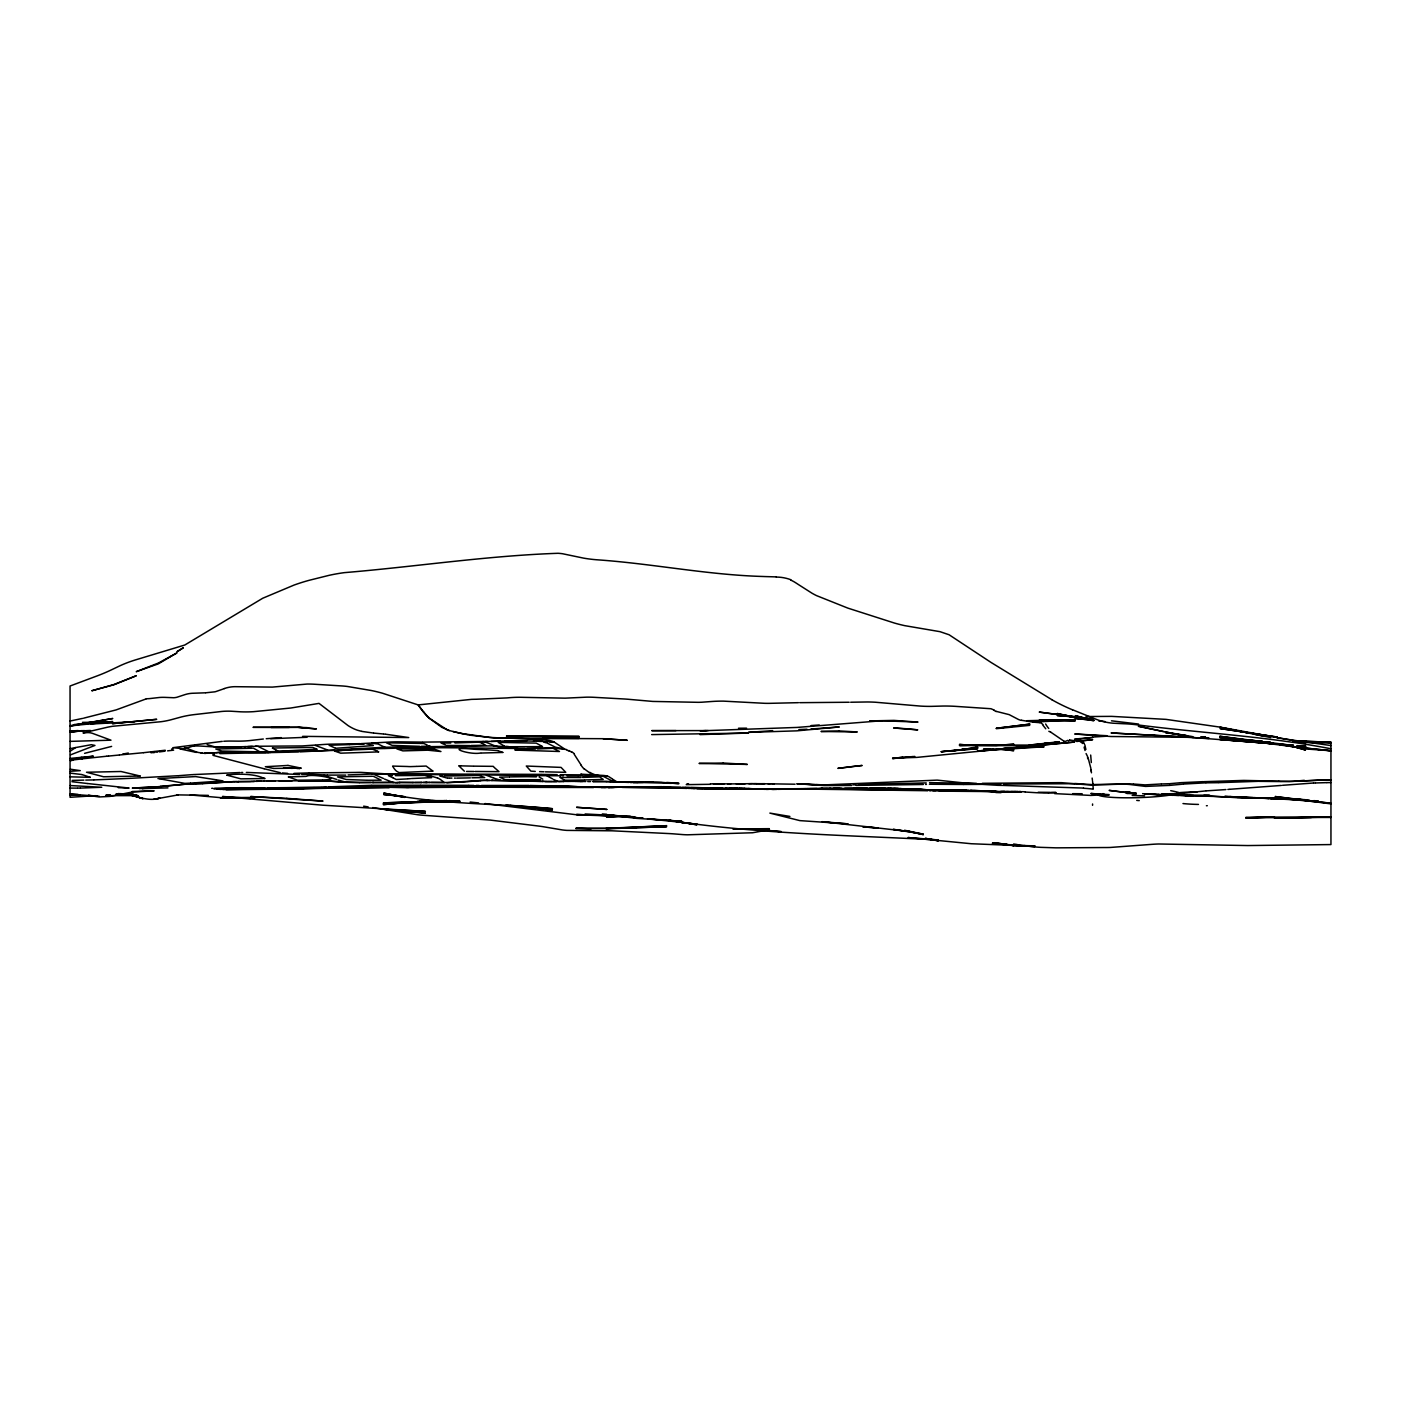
<?xml version="1.0" encoding="UTF-8"?>
<svg xmlns="http://www.w3.org/2000/svg" width="1401" height="1401" viewBox="0 0 1401 1401"><rect width="100%" height="100%" fill="white"/><g stroke="black" fill="none" stroke-linecap="round" stroke-linejoin="round"><path stroke-width="1.5" d="M70.47 754.876L94.953 745.437L91.328 744.702L75.584 747.574L70.155 751.234M183.146 647.752L176.964 651.745L183.146 647.98M1067.842 740.358L1065.303 741.427A152.411 18.528 87.8 0 1 1064.13 741.374M146.299 698.819L146.457 698.731A140.8 75.549 -90 0 0 149.329 698.626L159.364 697.488A163.602 87.773 -90 0 1 163.357 697.348A196.525 105.443 -90 0 1 165.931 697.418L173.742 697.733A66.618 35.743 90 0 0 176.806 697.295L184.774 694.686A97.58 52.362 90 0 1 192.095 693.285L205.369 692.812M145.967 698.976L116.073 709.922L83.692 718.153M224.423 688.591L215.964 691.534A101.818 54.639 -90 0 1 214.773 691.831L205.807 692.795M76.442 758.957L77.528 758.606M84.603 753.335L111.642 746.4M194.932 745.385L186.736 748.204A121.081 43.098 -90 0 1 183.513 748.729L172.761 747.696L222.269 741.374M79.174 758.064L81.906 757.258M73.342 760.007L70.523 760.831M767.818 830.022L752.6 832.754L687.541 834.803A105.478 105.478 0 0 1 683.023 834.611L673.969 833.893A161.623 161.623 0 0 0 669.45 833.595L612.132 830.811L566.81 830.39A81.573 81.573 0 0 1 562.291 829.935L542.765 826.643A162.253 162.253 0 0 0 538.247 826.012L490.105 820.075L422.261 815.207A90.61 90.61 0 0 1 417.743 814.734L372.666 807.589M75.584 747.574L70.103 748.677M82.589 718.398L70.05 721.042M1077.544 741.322L1069.593 739.921M1078.07 741.199L1092.692 739.658L1076.651 741.479M151.08 752.372L154.793 751.636M208.364 795.383L178.172 794.892L153.847 799.288L159.924 798.132C145.704 802.685 132.43 793.106 118.192 793.666M128.297 753.038L122.605 754.106M83.027 732.916L107.93 727.119A133.183 124.461 -90 0 1 112.483 726.296L161.045 721.708A89.962 84.078 -90 0 0 169.363 720.184A104.707 97.842 90 0 0 170.904 719.799L181.587 716.892A115.302 107.754 -90 0 1 193.723 714.668L221.936 711.428A82.519 77.125 90 0 1 230.097 711.183A94.025 87.86 -90 0 1 231.62 711.253L240.657 711.813A140.783 131.554 90 0 0 253.511 711.673L290.83 708.013L319.008 703.39L347.833 725.42A246.856 87.878 90 0 0 349.707 726.611L350.39 726.996A239.028 85.093 -90 0 0 357.465 730.219L361.633 731.357M70.05 726.068L112.763 718.485L70.05 725.718M165.23 750.236L143.55 752.687M70.575 759.57L82.466 757.696M212.987 754.561L214.476 754.333M70.05 760.305L81.766 758.904M902.734 757.1L892.595 758.606L912.822 756.663M1057.492 741.917L1029.052 745.104L1059.366 742.355L1044.218 743.301M1183.267 784.122L1169.817 785.366M1183.74 784.052L1205.771 782.826M171.623 748.992L172.936 748.835M82.729 757.661L93.394 756.225L92.221 756.312M142.254 788.5L166.386 786.031M74.183 724.545L112.658 721.568L70.05 725.928M82.309 730.586L70.05 732.198L84.34 730.569M996.356 728.695L1029.717 725.35M1180.588 782.686L1202.986 781.67M1074.567 739.693L1092.78 737.416L1074.585 739.08M1179.835 782.791L1169.782 783.684M1189.537 792.581L1205.806 790.9M176.964 784.928L190.308 783.754M1189.081 792.633L1184.108 793.229M176.579 784.963L160.695 786.329M219.904 753.633L298.466 751.987M159.381 751.899L165.055 751.181L160.397 750.866M167.577 750.848L173.636 750.165M212.689 782.914L234.125 781.583M82.414 758.817L106.704 756.225M82.291 758.834L81.398 758.939M212.164 782.809L211.166 782.914M263.318 739.01L249.483 740.604A131.011 122.43 90 0 1 238.923 741.147L229.852 741.059A119.383 111.555 -90 0 0 225.263 741.182L223.757 741.269M157.648 752.092L156.562 752.214M224.405 688.521A111.485 59.823 90 0 1 234.773 686.683L272.337 687.103L307.117 684.056A132.675 117.526 90 0 1 314.875 684.266L342.772 686A118.314 104.812 90 0 1 347.308 686.455L371.212 690.5A188.977 167.402 90 0 1 382.561 693.25L418.163 704.913L471.524 699.362A231.218 215.369 -90 0 1 476.112 699.257L507.074 697.908A139.61 130.03 90 0 1 523.746 697.365L565.198 698.153L586.424 697.173A112.851 105.128 -90 0 1 593.989 697.313L624.128 698.976A167.192 155.739 90 0 1 630.17 699.449L652.778 701.428L698.083 702.321A120.784 112.518 90 0 0 701.866 702.216L712.461 701.446A169.258 157.665 -90 0 1 723.424 701.13L764.421 703.302A135.372 126.09 90 0 0 771.286 703.302L798.43 702.672M119.505 754.981L143.322 752.705M119.067 755.034L108.928 756.032M211.621 783.036L190.501 783.807M154.986 752.39L153.795 752.512M466.586 781.74L480.858 780.585M1161.587 793.929L1181.691 793.474M1282.51 785.313L1313.07 783.036M316.906 749.22L278.834 751.286L276.382 750.271M502.994 752.442L481.419 753.038M465.517 781.846L446.761 782.634L484.273 780.322L543.448 781.46M941.192 751.707L977.583 748.064L941.192 751.707L977.548 748.764L959.387 749.868M83.552 732.863L87.79 732.6A105.635 37.599 90 0 1 93.061 733.564L110.977 740.183L70.05 741.374M153.97 752.495L150.923 752.722M72.169 780.427L83.92 780.112M273.738 768.431L300.655 768.116M139.452 788.64L160.695 786.434M1281.337 785.436L1230.043 789.271M373.244 745.577L335.539 748.292M410.931 801.985L383.331 804.629L413.05 802.002M419.424 801.179L423.662 800.759M70.05 758.414L91.748 756.347M192.585 774.613L240.009 772.529M192.112 774.648L178.82 775.664M411.421 778.536L431.683 777.66L424.783 775.436L395.397 775.646M1299.97 781.18L1281.197 781.583M1304.313 780.322L1293.771 781.303A109.961 94.638 90 0 1 1289.253 781.478L1278.833 781.163M1300.618 781.11L1326.327 779.814M215.859 752.722L226.454 751.882A100.592 99.716 -90 0 1 230.254 751.742L241.567 752.039M217.383 752.565L218.889 752.425M167.577 785.926L189.993 783.772M410.668 778.606L408.251 778.816M1039.419 722.653L1033.08 722.128L1057.107 719.764L1075.197 720.972L1038.947 720.359L1075.232 719.956L1033.08 722.128L1021.592 720.307M977.478 751.059L1074.479 742.075L977.478 751.006L1044.113 746.786L1013.851 747.871L916.814 757.398L892.612 758.204L914.835 756.435M266.243 738.712L281.338 737.626M216.612 752.635L213.547 752.915M417.288 801.617L459.616 801.179L383.384 803.474L459.616 801.074L449.056 800.654M108.472 756.067L106.949 756.19M219.642 752.355L226.454 751.864A101.555 100.644 -90 0 1 231.007 751.759L243.074 752.127M1303.806 780.83L1327.062 779.814M256.348 746.26L302.213 745.945L323.631 744.491A193.723 191.744 -90 0 1 329.48 744.176L360.162 743.668M343.245 750.341L372.281 749.115L376.992 751.024M348.078 774.928L372.018 774.053M190.659 783.124L222.969 780.9L216.525 779.849M214.248 752.827L206.56 753.283M342.492 750.411L336.73 750.831M190.396 783.141L184.827 783.387L159.276 778.728M929.563 782.651L976.374 783.317M345.784 775.121L327.536 775.103M407.481 778.886L396.22 779.499L393.348 778.028M213.04 752.932L208.626 753.213M619.54 816.153L606.545 817.151L630.327 816.31M408.812 802.125L383.366 804.016L444.817 800.671M417.288 801.495L459.616 801.179L432.121 800.671M811.109 725.56L819.2 724.982M772.669 730.639L748.432 732.373L796.836 730.849L839.269 726.961L811.004 729.01M1206.314 790.865L1225.928 789.569M1229.57 789.306L1227.871 789.428M307.047 737.276L270.726 738.712M272.372 748.011L312.738 747.433M90.662 724.054L134.566 721.673M995.796 745.35L1013.974 744.229L995.796 745.455L959.545 744.982L1029.034 745.42L977.653 745.7L959.562 744.456L977.653 745.7M582.588 777.415L599.628 776.837L603.218 779.446L584.76 779.954M299.919 751.899L385.135 747.241M322.983 779.902C346.485 779.569 309.901 773.107 306.504 776.382M1092.78 737.066L1106.913 736.19M322.23 779.954L297.485 780.217L288.536 776.96M509.701 776.907L527.459 776.697M459.598 801.582L425.781 800.566L446.937 800.759L383.401 802.896L446.937 800.619M1169.73 785.383L1145.51 786.416L1129.451 784.437A93.587 90.242 -90 0 0 1121.413 784.14L1092.833 784.98A141.939 136.685 90 0 1 1087.071 784.77L1061.783 782.686A163.917 157.472 90 0 0 1058 782.669L982.329 783.317M361.09 743.633L389.986 742.022A203.775 197.716 90 0 1 397.551 741.83L422.366 742.11M366.782 743.808L373.261 745.385M746.558 728.17L738.502 728.24M416.745 766.4L426.167 766.067L432.821 771.023M509.316 776.925L499.597 777.135L505.06 779.551M581.065 777.502L562.712 777.467M253.423 748.169L259.973 751.847L221.901 751.059L215.772 748.975L252.268 748.222M416.36 766.417L410.686 766.61A51.014 48.51 -82 0 1 407.288 766.487L392.595 766.084A54.621 16.654 90 0 0 396.553 771.18L399.022 772.581L432.821 771.11M154.268 786.854L132.307 788.098L154.25 787.064M373.244 776.224L381.142 780.199L367.36 780.252M584.007 780.007L567.685 780.217M929.406 784.245L963.695 784.472M70.05 731.024L78.211 730.569M364.19 743.949L349.427 744.614M514.92 749.885L535.567 749.027M178.295 775.699L130.888 778.308M202.725 783.667L234.685 781.6M425.746 801.845L446.937 800.671L425.781 800.777L459.616 801.214M867.552 784.245L926.236 782.914M142.114 788.623L167.945 787.87M342.93 787.047L483.73 786.119M335.172 750.918L356.519 748.975L384.312 748.554M342.615 787.064L323.473 787.607M866.589 784.297L862.193 784.507M70.05 731.515L90.452 730.481M130.381 778.343L94.06 779.919M372.211 776.277L337.518 776.872L346.275 779.534L366.677 780.234M1003.764 748.379L1013.851 747.871M708.188 730.586L651.78 730.639L675.965 730.621M334.559 750.376L313.736 751.076M526.723 748.362L550.348 747.731L566.529 749.517M202.48 783.684L196.193 783.807M926.429 784.402L925.553 784.455M77.931 788.098L80.172 788.08M77.388 788.133L70.05 788.098M255.49 746.295L256.506 746.243M525.322 748.432C484.221 748.537 430.405 746.663 384.785 748.554M643.987 782.564L671.359 783.334M858.41 784.665L861.212 784.542M1082.167 793.737L1072.746 793.666M255.63 746.278L244.772 746.663M208.381 753.23L206.823 753.283M312.633 750.761L246.086 752.267M989.631 748.817L983.59 749.08L993.659 748.835M211.709 788.343L212.987 788.29M471.892 777.8L484.728 777.573L479.282 775.541M645.493 782.283L648.523 782.161M255.91 781.373L259.045 781.233M256.453 781.233L254.176 781.32M257.206 781.198L259.605 781.215M214.651 788.22L240.324 787.695M643.987 782.336L615.337 781.898A91.415 20.157 88.2 0 1 613.953 781.635M643.234 782.599L640.204 782.704A93.342 92.834 90 0 1 637.42 782.739M1218.66 782.669L1258.273 781.32M471.104 745.525L485.604 745.227L482.259 743.23M305.908 776.399L288.361 776.89M258.712 781.128L263.896 780.952M470.368 777.87L456.761 778.133M213.968 788.991L226.734 788.5M706.174 730.621L700.132 730.849L796.941 727.434L881.789 720.762L918.005 722.075L893.891 720.394L869.706 720.902L881.789 720.937L877.762 720.797M254.474 781.425L251.147 781.425M259.465 781.093L261.567 781.145M254.001 781.443L237.434 781.618M95.391 795.68L70.05 797.292L70.05 686.017L97.58 675.737A183.023 183.023 0 0 0 111.38 669.871L120.574 665.493A122.465 122.465 0 0 1 135.144 660.011L184.792 645.02L262.723 598.245L294.052 585.075A198.854 198.854 0 0 1 309.323 580.259L329.147 575.321A179.923 179.923 0 0 1 344.348 572.641C415.659 566.705 486.48 555.777 558.053 553.29A56.688 56.688 0 0 1 562.589 553.745L583.569 558.123A140.765 140.765 0 0 0 598.63 559.91C653.479 563.832 707.68 574.9 762.774 576.476A210.132 210.132 0 0 0 767.293 576.634L776.347 576.897M252.338 746.418L247.802 746.575M798.903 729.536L806.958 729.238M500.332 741.164L491.138 741.427M469.948 745.577L446.656 745.455M1169.38 783.702L1161.499 783.965M1218.169 782.686L1206.068 782.826M498.055 741.252L510.157 740.849M270.288 752.53L257.749 746.225M70.173 771.268L80.26 770.638L70.313 769.202M517.915 779.709L540.576 779.674M855.713 784.77L853.156 784.858M1003.659 784.052L1074.585 783.702M504.868 741.006L507.88 740.901M699.992 734.614L748.414 733.038L651.658 734.597M70.103 773.107L81.888 774.56M217.12 789.253L232.759 788.816M480.158 780.41L489.544 780.462M606.16 828.779L666.666 826.695L606.16 828.586L575.951 828.131L591.029 828.937M289.236 727.417L252.986 727.329L298.308 727.294L316.398 728.905L298.308 727.347L271.111 727.487M497.302 741.269L486.165 741.479M293.947 773.405L308.921 772.897M517.144 779.727L505.446 779.656M1315.521 782.966L1326.765 782.616M613.078 815.732L606.58 815.942L613.06 815.785M235.315 746.926L236.839 746.873M233.809 746.961L235.701 746.908M236.454 746.891L238.345 746.838M233.056 746.996L234.195 746.961M237.96 746.838L239.098 746.803M269.08 752.565L267.451 752.617M378.76 751.899L340.671 753.178L334.524 751.024M93.692 779.919L85.759 780.094M1314.926 782.984L1313.578 783.036M233.424 746.978L231.533 747.031M238.73 746.821L239.851 746.786M239.483 746.803L240.99 746.751M157.945 778.571L195.667 776.592L216.122 779.779M250.674 781.565L237.942 781.618M227.225 788.483L235.018 788.781M302.546 788.833L326.853 788.273M303.106 788.816L297.537 788.956M105.933 795.628L136.037 795.645M621.063 787.222L661.972 786.679M1000.839 784.157L997.705 784.227M606.16 828.586L666.701 825.679L606.16 828.341L636.404 827.763L575.934 828.674M230.78 747.048L231.918 747.031M240.236 746.768L245.525 746.628M349.217 744.614L329.077 745.262L335.277 748.152M263.861 781.058L268.116 780.865M219.852 789.393L234.265 788.798M70.05 795.348L80.172 795.067M1330.95 816.976L1274.402 818.202L1311.371 817.484M1026.933 720.709L1057.107 719.939M215.947 747.013L231.165 747.048M230.412 747.066L215.246 746.978L207.155 744.614M508.633 740.884L526.758 740.919M385.275 747.223L493.905 745.84M537.459 748.975L553.01 748.292L559.472 751.496L518.388 750.2M559.017 781.53L563.938 781.408M1160.956 783.982L1144.985 784.893L1133.567 784.017M242.688 772.476L241.375 772.494M328.044 786.907L371.475 785.296M301.425 788.553L322.142 788.115M617.403 787.309L608.314 787.485L610.556 787.397M618.734 787.274L620.03 787.222M622.237 787.362L680.798 787.852M1055.653 792.265L1051.345 792.353M206.07 753.318L205.071 753.3L206.175 753.318M434.415 749.15L440.947 751.531L427.865 750.2L402.875 750.883L396.903 748.922L433.68 749.167M307.257 787.8L294.753 788.098M307.922 787.782L300.882 788.57M308.115 788.238L309.253 787.765M300.339 788.57L314.314 787.677M308.763 788.22L310.374 787.747M337.816 787.852L379.566 786.977M850.092 784.928L835.031 785.208M729.15 788.5L735.192 788.535M764.788 789.008L822.545 788.483M871.194 788.535L800.164 788.956M266.243 752.635L247.609 752.337M1145.79 735.245L1154.512 735.087M301.688 774.455L311.67 774.298M563.149 781.39L564.305 781.373M560.488 781.443L565.759 781.338M300.777 788.273L298.658 788.325M300.129 788.413L282.634 788.448M310.059 788.185L311.372 787.712M710.412 784.297L686.227 784.648M856.186 785.401L923.364 784.49M510.91 740.831L524.517 740.866M266.365 781.005L268.677 780.847M560.102 781.46L544.551 781.495M556.757 781.583L553.36 781.635M222.864 789.551L292.459 788.518M269.868 788.921L293.212 788.518M294 788.115L290.97 788.168M132.202 791.512L154.128 790.847L132.184 792.038L110.119 796.398L99.156 796.959L88.263 795.365L99.173 796.223M269.412 788.921L262.985 789.026M296.854 788.973L226.191 789.761M643.83 786.872L615.512 787.274M997.144 784.245L995.673 784.262M770.147 789.148L792.598 788.816M799.656 788.921L778.22 789.323M797.134 789.026L800.391 788.903M1326.607 817.186L1330.95 817.098L1245.717 817.519L1330.95 817.448M70.05 785.541L101.765 787.257L80.54 788.098M189.993 783.824L195.632 783.789M565.444 781.373L566.389 781.338M287.082 787.642L267.433 787.835M326.38 786.942L287.205 787.642M335.837 787.887L324.962 788.098M615.057 787.362L601.502 787.555M634.758 786.942L621.151 787.117L638.558 787.029M809.831 788.64L879.933 788.29M772.196 789.376L796.013 788.973M1326.957 782.616L1330.95 782.599M1056.231 792.878L1048.491 793.001M850.687 702.234L867.307 701.971A177.104 164.95 -90 0 1 875.38 702.234L920.387 706.086A165.195 153.882 90 0 0 931.385 706.367L942.733 706.051A189.835 176.824 -90 0 1 954.817 706.314L990.997 708.731L994.237 710.132M454.94 742.933L479.124 742.162L482.119 743.16M309.043 772.897L355.819 772.441A122.15 113.954 -90 0 1 360.793 772.371L394.959 774.385M70.05 776.837L90.329 777.327M538.912 775.664L560.855 775.769M268.274 780.97L270.901 780.812M566.057 781.373L571.363 781.285M232.741 789.113L250.604 788.816M311.372 788.062L323.456 787.922M296.994 788.465L299.271 788.43L296.241 788.483M246.191 789.253L262.775 789.026M730.814 783.86L713.477 783.86M748.852 783.719L752.442 783.649M726.891 788.535L725.368 788.553M728.012 788.798L758.606 788.956L747.276 788.693M776.732 789.096L771.443 789.148M1050.365 792.371L1038.159 792.265M1209.045 795.628L1191.796 795.47M299.744 774.49L246.348 772.424M268.904 780.97L273.125 780.795M239.133 788.728L245 788.64M235.788 788.781L238.818 788.728M312.878 788.027L329.445 788.255M314.384 788.115L317.414 787.975M418.689 787.082L521.785 786.574M756.4 783.614L727.802 783.947M833.525 785.243L796.556 783.842M793.351 788.903L816.783 788.588M806.958 788.675L928.145 790.304M999.684 791.618L1015.007 791.583M1014.271 791.705L1020.681 791.53M1013.641 791.723L1010.174 791.775M1191.305 795.488L1169.8 795.155M849.181 702.251L799.726 702.672M537.634 775.681L486.357 774.946M578.438 775.874L607.614 776.119L605.109 775.611M577.842 775.891L567.002 775.891M371.247 782.494L359.724 782.721M393.909 782.476L373.226 782.494M394.662 782.458L372.491 782.494M397.691 782.441L421.106 782.476M567.282 781.355L578.228 781.32M233.389 788.36L263.3 787.87M290.217 788.168L284.508 788.22M250.902 788.816L282.039 788.518M296.889 788.64L292.704 788.675M420.212 786.697L406.605 786.819M296.294 788.64L293.895 788.658M821.336 788.448L822.842 788.43M806.363 788.675L802.773 788.728M819.778 788.518L830.793 788.395M1008.948 791.775L1012.363 791.635M1014.902 791.705L1017.651 791.547M474.168 766.154L493.187 766.347M395.695 774.368L485.394 774.893M270.813 780.935L275.349 780.777M394.662 782.651L399.986 782.616M382.473 786.942L325.242 787.905M412.805 786.767L489.352 786.276M385.643 787.274L326.486 788.08M413.4 787.152L393.453 787.239M753.493 783.719L768.606 783.807M389.075 787.712L330.741 788.238M636.282 786.872L640.047 786.889M851.755 785.471L824.068 785.558L800.146 783.947M776.732 789.341L772.949 789.376M1010.874 791.6L1015.778 791.547M999.281 791.618L1010.279 791.635M1008.317 791.793L1021.434 791.898M1015.55 791.688L1017.441 791.67M495.796 738.082L510.805 738.204M487.425 741.479L484.921 741.479M288.011 765.436L301.233 768.133M473.415 766.154L461.367 765.874M475.114 771.478L499.001 771.636L494.641 767.801M273.423 780.917L274.789 780.777M395.415 782.651L397.691 782.634M421.859 782.476L414.678 782.529M421.106 782.476L426.027 782.441M379.408 786.609L395.73 786.521M413.89 786.434L392.42 787.239M325.014 787.922L321.354 787.625M385.976 787.274L406.01 787.677M320.426 788.045L321.95 788.027M994.307 784.28L963.73 784.472M723.109 788.325L709.204 788.448M726.121 788.763L737.049 788.71M802.178 788.728L778.238 789.043M821.897 788.5L827.588 788.465M1007.792 791.67L1003.957 791.81M1007.074 791.793L1008.58 791.898M1135.721 793.491L1126.912 793.509M1086.02 716.541L1111.623 716.366L1165.912 719.361L1220.043 727.119L1305.679 742.74M579.016 737.679L506.461 738.239L507.547 738.239M511.418 738.204L513.239 738.204M392.245 773.93L540.979 774.368M137.596 776.101L140.363 776.066L120.976 771.496L86.512 772.249L103.551 776.767L136.668 776.101M275.226 780.9L279.342 780.865M736.12 783.807L737.626 783.789M745.174 783.754L739.133 783.789M382.438 786.574L389.968 786.889M1330.95 779.814L1329.864 779.832M807.712 788.781L769.692 788.973M828.884 788.378L839.864 788.308M1007.074 791.915L1005.83 791.81M1205.631 796.258L1209.816 796.223M90.732 722.391L112.64 722.286L82.449 722.356M483.363 741.497L423.014 742.11M483.24 741.497L485.552 741.479M450.772 742.985L441.052 743.02L445.536 744.894M1293.421 741.304L1330.95 742.005L1330.95 844.575L1247.766 845.556L1158.68 843.997A140.065 140.065 0 0 0 1152.62 844.295L1110.205 847.465A165.703 165.703 0 0 1 1104.163 847.535L1060.329 847.815A210.308 210.308 0 0 1 1055.794 847.833L1040.698 847.342A160.485 160.485 0 0 1 1024.131 845.609M287.958 765.436L265.314 766.715L273.475 768.448M473.976 771.496L466.533 771.426M393.086 774.385L372.281 774.07M278.904 780.76L320.794 780.812M423.382 782.458L426.78 782.441M446.621 782.511L431.315 782.441M1330.95 780.182L1329.514 779.832M371.895 785.296L420.265 785.225M737.626 783.842L742.162 783.824M438.145 785.751L485.972 785.908M264.842 787.87L263.843 787.87M284.053 788.22L259.693 788.308M390.879 787.239L391.912 787.239M468.547 787.169L408.094 787.677M638.541 786.854L651.92 786.959M724.615 788.325L741.742 788.448M724.615 788.57L693.6 788.465M725.385 788.378L738.222 788.553M833.42 788.378L837.851 788.308M512.889 738.239L542.695 739.5M279.972 780.742L292.214 780.742M486.532 780.304L487.653 780.462M359.304 782.721L346.415 782.318L338.131 780.059M372.421 782.441L347.238 782.161M413.82 782.529L412.787 782.546M593.901 781.513L610.801 781.565M756.522 783.684L763.317 783.702M530.051 785.453L590.942 787.029M516.951 785.821L489.737 785.908M388.357 786.539L391.317 786.539M402.069 786.504L405.099 786.504M399.04 786.854L402.069 786.854M468.705 787.169L593.569 787.537M614.549 787.274L600.048 787.169M697.033 788.483L741.987 788.728M723.862 788.851L712.951 788.64M837.203 788.343L841.738 788.325M853.139 788.588L866.659 788.535M869.688 788.325L877.989 788.29M1185.736 795.383L1210.009 795.418M571.818 781.285L576.214 781.303M593.621 781.513L592.763 781.513M372.246 782.494L373.489 782.441M412.647 782.546L399.197 782.441M425.641 782.458L428.286 782.441M688.521 783.86L686.998 783.86M420.738 785.225L468.214 785.348M492.346 785.488L481.454 785.488M492.784 785.488L529.053 785.453M504.833 786.276L485.569 786.119M505.166 786.276L584.865 786.907M407.831 787.677L406.535 787.677M612.832 787.502L613.848 787.274M613.988 787.169L670.238 787.992M724.247 788.57L710.289 788.027M803.176 789.043L927.777 790.724M771.443 789.376L773.702 789.253M1005.568 791.635L1000.892 791.635M1008.895 791.653L1006.128 791.653M1018.72 791.67L1020.628 791.67M578.998 738.415L542.73 738.415L603.166 738.695L627.28 740.306L603.148 738.73M1329.251 780.182L1327.29 780.182M1329.724 780.182L1326.8 780.164M552.432 781.635L547.668 781.583M593.113 781.583L606.23 781.513M426.394 782.458L430.177 782.441M444.8 782.511L429.039 782.441M722.513 783.982L717.96 783.947L724.019 783.93M823.718 784.928L937.199 780.129L961.279 782.651A209.765 208.504 20.3 0 0 967.32 783.212L997.477 785.296A165.038 164.267 29.3 0 0 1002.013 785.383L1083.533 788.08M529.035 785.838L550.365 786.084M523.168 786.574L528.037 786.574M641.57 787.012L643.077 787.012M240.849 787.712L250.691 787.765M612.85 787.274L611.326 787.502M844.75 788.29L867.412 788.325M874.977 788.36L881.597 788.29M708.748 788.483L705.736 788.465M871.947 788.518L874.96 788.518M722.338 788.781L704.213 788.57M1001.785 791.618L1004.815 791.635L1002.538 791.618M1203.862 795.33L1209.431 795.383M392.403 775.646L388.392 775.629L393.173 777.94M455.483 778.133L454.449 778.115M238.59 781.618L237.154 781.688M774.228 783.754L772.546 783.737M487.478 785.908L550.12 786.084M519.578 785.821L526.846 785.821M529 786.574L556.197 786.714M878.742 788.36L882.84 788.29M875.73 788.518L881.772 788.36M772.196 789.253L763.878 789.306M1013.939 745.35L959.545 745.262L977.67 745.367M311.828 774.298L327.274 775.086M298.29 780.83L311.197 780.882M773.947 783.86L772.599 783.842M611.326 787.274L596.984 787.187M690.658 787.362L709.712 787.992M881.019 788.535L884.084 788.308M767.713 788.956L765.734 788.956M976.129 790.567L947.444 790.374M1125.686 792.668L1133.199 792.878M536.338 776.872L528.212 776.714M590.574 781.583L589.628 781.513M311.617 780.882L324.542 780.865M550.646 786.311L553.185 786.329M643.077 786.854L650.589 787.082M598.49 787.099L607.561 787.257M883.278 788.378L885.555 788.308M609.067 787.152L603.796 787.362M881.772 788.535L887.061 788.57L884.924 788.308M704.966 788.448L696.665 788.43M768.711 789.061L758.694 789.113M769.061 789.148L767.993 789.131M966.69 790.444L937.724 790.199M1160.326 794.875L1177.015 795.33M1173.618 795.295L1183.162 795.47M1180.483 795.348L1228.257 796.906A186.648 184.932 54.5 0 0 1237.311 797.327M1184.791 795.4L1188.258 795.488M1237.311 797.449L1289.393 798.973L1252.406 797.887M421.298 746.348L430.212 746.26L428.776 745.647M560.155 774.7L582.273 774.858L581.047 774.28M444.45 776.049L478.932 775.436M234.282 781.67L236.944 781.618L235.245 781.6M479.177 785.488L476.165 785.453M552.169 786.084L593.674 787.187M643.83 786.854L645.336 786.854M689.52 787.344L685.632 787.292M597.386 787.152L594.725 787.082M734.439 788.36L736.926 788.378M692.147 788.133L695.159 788.15M702.847 788.43L678.679 788.185M764.736 788.938L762.477 788.991M1001.522 791.688L1002.713 791.81M97.352 796.206L70.05 794.104L78.141 794.437M508.651 738.222L529.333 738.66L543.676 741.444M1327.412 779.814L1325.539 780.164M491.436 780.462L492.574 780.322M517.862 780.795L541.276 781.373M589.243 781.583L587.737 781.565M771.443 783.842L795.032 784.21M553.202 786.101L589.628 787.082M556.215 786.346L577.352 786.697M593.954 787.169L595.653 787.134M965.342 790.514L939.878 790.339M966.865 790.532L952.12 790.829M968.476 790.462L959.965 790.917M768.413 789.376L766.154 789.341M952.295 791.25L999.526 791.653L998.283 791.6M966.287 790.952L995.988 791.565M1001.96 791.635L1000.086 791.618M1012.222 791.933L1007.652 791.898M258.625 787.852L256.383 787.835M1177.856 795.348L1176.805 795.33M371.825 743.23L378.13 744.019L383.191 746.523M491.821 780.322L517.109 780.795M769.359 783.719L771.058 783.842M887.516 788.325L888.567 788.325M886.851 788.325L890.073 788.605M965.587 790.654L972.644 790.602M477.478 785.856L475.482 785.838M593.201 787.152L594.514 787.134M944.414 790.339L947.444 790.357M958.004 790.584L950.438 790.812M606.055 787.38L594.567 787.309M695.929 788.168L710.272 788.553M738.975 788.57L740.428 788.728M694.458 788.483L690.746 788.448M951.944 791.232L939.861 791.057M557.195 774.665L541.504 774.385M451.945 778.098L449.476 778.08M575.426 781.355L577.545 781.32M606.23 781.618L621.326 781.811M770.112 783.824L767.853 783.702M636.912 782.739L633.322 782.651M888.199 788.325L890.073 788.43M663.128 786.697L680.974 787.152M970.245 790.479L971.418 790.497M952.715 790.532L948.179 790.777M967.548 790.672L968.616 790.689M741.987 788.605L736.523 788.343M689.87 788.115L681.551 787.887M255.595 787.835L250.937 787.765M442.716 776.031L440.107 775.996M762.564 783.719L764.823 783.667M710.43 783.86L716.471 783.947M320.724 780.952L326.258 780.9M943.661 790.287L941.402 790.269M950.894 790.514L946.638 790.462M473.888 785.436L468.599 785.348M740.814 788.728L757.083 789.148M419.705 746.33L392.14 745.385L386.378 742.81L423.75 743.476L427.13 744.929M204.248 753.318L205.211 753.335L204.108 753.318M576.932 781.373L580.452 781.373M585.846 781.53L578.298 781.408M889.565 788.343L890.826 788.623M970.228 790.707L971.313 790.724M997.687 791.583L999.141 791.793M999.981 791.81L979.334 790.707M649.871 786.924L651.605 787.099M739.413 788.413L740.569 788.413M760.27 788.973L761.408 789.026M765.839 789.113L764.753 789.096M602.272 787.344L594.987 787.222M1276.556 798.675L1289.393 798.955L1273.527 798.763M486.427 749.78L497.67 750.551M890.843 788.36L894.136 788.413M890.23 788.36L891.579 788.64M997.092 791.583L976.374 790.567M947.426 790.759L935.36 790.146M652.043 787.099L654.022 787.152M743.493 788.623L747.276 788.851M688.346 788.325L689.45 788.43M593.429 787.292L591.134 787.257M613.095 814.839L606.633 814.734L636.719 818.377L681.954 821.301L647.507 818.779L681.919 822.387L669.048 820.268L696.945 824.821L681.919 822.282C766.697 834.173 852.754 835.434 938.197 839.935L908.058 837.553L971.313 843.735L1034.691 846.274L992.468 843.63L1034.691 846.607M505.726 738.187L489.422 737.381L464.011 733.861M448.775 778.063L447.707 778.045M610.03 781.67L629.014 782.423M890.913 788.36L906.885 789.061M972.154 790.602L971.156 790.584M971.839 790.742L998.02 791.635M945.15 790.724L931.577 790.129L933.399 790.076M998.3 791.775L988.195 791.267M1189.572 795.453L1193.564 795.523M741.409 788.43L744.229 788.781M764.21 789.078L760.848 789.253M677.734 788.185L686.823 788.36M542.45 746.628L507.845 746.768M485.674 749.763L474.729 749.307M1258.711 781.338L1280.777 781.565M580.172 781.425L582.448 781.478M741.847 788.43L747.276 788.57M742.425 788.465L744.824 788.5M763.668 789.078L762.599 789.061M686.665 788.308L677.278 788.045M589.085 787.099L587.72 786.977M563.272 775.821L562.064 775.804M893.102 788.658L895.834 788.465M893.856 788.675L898.374 788.798M972.592 790.514L976.655 790.637M1166.893 795.208L1144.529 793.754L1166.56 794.77M939.546 791.057L936.236 790.549M758.239 788.921L746.068 788.553M324.454 781.022L327.098 780.935M894.574 788.43L897.638 788.535M762.056 789.043L754.071 788.991M653.181 786.977L655.51 787.047M586.616 787.047L585.565 787.012M292.336 768.361L283.51 767.853M1166.21 795.19L1169.397 795.138M1209.133 795.961L1228.257 797.239M973.642 790.637L987.495 791.232M936.989 790.182L933.084 790.076M1278.833 798.658L1224.492 796.469M547.09 781.565L544.901 781.513M525.252 740.884L534.324 741.164M514.657 747.153L516.934 748.029L516.006 747.609M896.272 788.465L901.403 788.886M933.048 790.462L934.222 790.497M934.607 790.217L935.798 790.97M934.87 790.935L932.208 790.865M760.55 789.008L759.675 788.973M685.177 787.292L682.357 787.204M655.038 787.029L659.188 787.152M656.456 787.204L658.908 787.274M674.021 788.098L671.744 788.027M326.345 781.058L329.655 781.005M176.649 794.857L178.172 794.892M1204.457 737.662L1208.818 737.784L1202.286 737.591M1203.617 781.688L1243.808 780.41L1278.658 781.163M296.819 768.484L299.796 768.554L298.238 768.081M1278.815 798.745L1285.61 798.973M897.533 788.5L899.897 788.833M934.607 790.111L912.734 789.131M935.553 790.146L910.3 789.026M566.81 780.199L564.568 780.129M744.176 788.5L745.682 788.535M756.067 788.868L752.267 788.763M327.098 781.075L330.076 781.022M613.095 814.909L606.633 814.734L643.199 818.272L606.615 814.962L634.618 816.818M291.653 767.871L296.189 768.011M1275.803 798.57L1273.544 798.5M1164.459 795.155L1158.172 794.787M898.391 788.535L902.909 788.938M655.966 787.047L656.894 787.082M680.693 788.15L679.327 788.115M997.705 748.799L1013.746 750.673L997.687 748.887L1013.799 749.342L999.719 748.817M298.308 727.347L307.362 727.627M545.374 771.828L565.759 772.319L561.065 767.398L526.286 766.032L530.926 771.163L535.27 771.408M1177.821 795.365L1178.871 795.4M797.607 783.86L802.598 784.07M899.705 788.57L901.036 788.605M901.403 788.71L915.746 789.253M930.877 790.829L929.546 790.777M619.54 815.855L576.424 814.489L615.232 815.855M495.394 738.082L470.543 735.245M533.571 741.129L540.366 741.357M539.613 741.339L547.616 741.602M513.537 747.118L515.691 747.451M1272.791 798.465L1269.779 798.36M904.836 788.991L900.65 788.623M747.679 788.605L750.306 788.675M748.046 788.605L754.071 788.798M657.349 787.099L660.694 787.204M203.145 753.283L197.086 752.249M543.868 771.776L539.595 771.618M798.062 783.895L799.568 783.947M902.682 788.675L906.587 789.061M932.681 790.059L919.511 789.411M678.802 783.737L662.866 782.458M544.288 781.32L542.782 781.268M547.02 741.584L554.06 741.9A199.397 67.633 90 0 0 548.772 740.376L543.938 739.675M513.379 747.031L511.715 746.961M1126.929 792.808L1135.738 793.211M906.692 788.816L911.123 789.218M908.181 788.938L909.722 789.166M905.186 788.763L908.811 789.131M906.675 788.886L908.058 789.113M678.364 783.492L671.92 783.141M634.618 816.888L576.406 814.752L484.921 803.561M1305.242 799.673L1293.158 799.06A151.711 150.24 -64.4 0 0 1291.652 799.008L1294.682 799.2M1270.514 798.605L1272.02 798.658M543.098 781.443L541.994 781.408M1208.783 738.45L1111.063 732.951L1193.599 737.364L1110.94 736.506L1074.76 734.001L1106.702 735.7M1305.224 800.059L1290.899 799.235M908.951 788.903L912.121 789.096M621.449 781.828L631.904 782.353M662.708 787.415L659.503 787.292L674.336 787.94M330.111 781.18L345.714 782.266M330.478 781.198L343.595 782.091M116.178 794.279L138.034 795.663L116.178 793.912L136.055 795.488L118.192 793.631M549.385 741.672L554.06 741.9M1253.177 797.624L1236.575 796.906M1269.026 798.377L1258.133 797.87M661.955 787.257L673.268 787.887M128.997 793.666L133.165 793.842M1253.93 797.659L1256.189 797.747M1292.02 799.078L1293.263 799.13M1291.652 799.06L1295.137 799.218M977.162 790.654L978.704 790.724M816.17 784.77L802.703 784.07M911.21 788.991L914.38 789.201M929.791 789.954L928.338 789.884M581.923 786.959L580.329 786.889M511.838 747.066L509.491 746.856M1250.147 797.782L1241.846 797.397M1192.198 796.066L1183.565 795.505M202.602 753.265L201.166 753.178M1256.942 797.782L1241.829 797.782A173.742 172.183 54.4 0 1 1228.257 797.081M1269.008 798.605L1256.942 797.905M664.967 787.38L677.786 788.01M215.544 746.996L200.203 746.05A74.533 73.868 90 0 0 191.377 746.19M1157.751 794.77L1142.603 793.684M246.856 752.302L242.32 752.074M243.827 752.144L245.333 752.232M1025.199 792.038L1036.512 792.721A204.774 190.939 37.4 0 0 1042.204 792.861L1043.622 792.966A207.488 193.093 36.8 0 0 1047.878 792.948M914.24 789.201L916.499 789.306M924.8 789.744L926.306 789.831M510.139 746.978L508.388 746.803M480.666 752.985C469.458 755.384 442.296 745.91 473.976 749.255M1241.601 797.379L1229.798 796.486M915.746 789.271L922.523 789.621M460.719 765.857L458.74 765.752L464.414 771.233M580.82 774.158L604.567 775.524M585.075 813.963L613.078 815.417M1285.102 744.719L1293.281 745.42L1219.641 739.413L1281.004 744.369M504.675 746.645C496.094 748.624 490.368 742.565 482.522 741.549M1275.068 798.763L1318.061 801.127M630.257 782.494L648.786 782.003A150.1 149.487 -90 0 1 653.059 781.916M287.573 773.352L282.196 772.949M118.244 787.66L129.102 788.08L127.596 787.887M1221.777 739.08L1226.015 739.308M1238.764 740.043L1243.002 740.271M1249.377 740.639L1262.108 741.357L1249.394 740.166M509.001 746.926L507.285 746.733M1236.435 797.099L1225.262 796.328M493.292 745.857L503.922 746.593M1168.994 794.91L1167.611 794.822M508.44 746.54L506.094 746.383M503.922 746.523L507.302 746.821M506.742 746.786L504.675 746.575M1054.603 793.614L1090.819 795.418L1108.979 794.612L1090.871 793.474L1108.944 795.225M606.651 814.279L602.342 813.928M560.925 777.345L559.857 777.275L561.801 778.501M1138.47 726.401L1192.496 737.486L1293.281 745.279M666.648 782.458L674.196 782.931A196.595 195.79 -90 0 0 678.714 783.089M346.642 782.126L345.469 782.038M222.584 796.486L250.586 798.377L220.377 797.624L190.256 794.945M1238.782 739.535L1243.02 739.833M1249.394 740.271L1262.126 741.164M1309.462 800.339L1275.085 797.94L1330.95 803.228L1275.138 796.539L1330.95 803.894M1313.77 800.636L1318.061 800.934M1330.95 750.778L1305.504 748.064L1330.95 750.761L1305.469 748.94L1276.924 743.984L1219.711 737.294L1305.487 748.274L1276.924 743.984M1075.338 716.857L1057.247 715.526L1075.338 716.997L1039.227 712.093L1071.327 716.244M1133.111 783.982L1091.397 784.56L1074.742 783.492M515.323 749.938L517.337 750.113M1079.4 741.041L1082.885 743.546M516.741 750.06L518.16 750.165M1276.906 744.176L1219.746 736.278L1293.281 745.49M373.454 733.056L361.843 731.41M373.664 733.073L382.893 733.949M1102.867 793.666L1103.848 793.754M1238.764 739.798L1243.002 740.166M1249.377 740.691L1270.584 742.477M400.546 795.996L383.681 794.507L404.766 796.731L383.716 793.684L404.731 797.379L383.734 793.054C439.038 804.875 496.304 803.071 552.432 808.692L506.024 804.98M1093.34 720.902L1075.373 715.666L1093.358 720.254L1075.285 718.468L1094.409 720.447M383.191 809.148L425.361 813.105L383.191 809.218L425.414 811.389L322.878 805.207L222.584 796.591M385.713 734.229L408.742 737.556L304.052 736.366A171.973 160.712 -90 0 0 302.546 736.383M87.685 783.544L127.158 787.835M385.17 734.177L383.629 734.019M87.475 783.527L71.906 781.688M558.369 781.495L553.43 779.464M179.906 748.905L196.403 752.442M1098.664 720.885L1105.039 721.55M1238.799 739.08L1243.037 739.518M1266.346 741.917L1270.584 742.355M470.158 802.055L478.599 802.913M789.901 816.433L769.867 813.105L799.848 820.618L848.078 823.876L822.247 821.687L908.268 831.423L893.225 829.357L923.294 834.155L904.538 830.25M1111.466 720.815L1138.558 724.054M213.04 755.367L264.071 768.746M1277.117 737.889L1330.95 745.56M1013.623 843.997L1017.231 844.523M1330.95 748.764C1266.872 736.261 1201.603 733.196 1137.034 724.825A140.836 140.836 0 0 0 1123.462 723.722L1112.902 723.196A59.753 59.753 0 0 1 1098.629 720.202A84.428 84.428 0 0 1 1094.881 718.783L1072.518 709.764M280.305 772.669L264.369 768.816M470.298 735.21L469.09 735.017M393.313 782.564L384.504 779.079M363.647 806.17L368.148 806.888M1165.492 732.04L1192.531 736.611M467.881 734.807L456.744 732.338M184.354 747.433L196.753 752.109M502.574 752.372L498.091 750.743M617.035 781.968L613.043 779.446M447.619 730.149L456.113 732.215M1270.76 737.591L1220.043 727.294L1249.622 733.213M1253.842 734.089L1264.42 736.261M456.673 732.46L464.169 734.089M455.85 732.285L453.066 731.567M594.199 774.665L603.533 776.469L612.71 781.25M1075.355 716.436L1093.358 720.254M1138.488 726.138L1163.408 731.585M226.717 775.138C233.582 773.912 252.845 773.107 263.353 778.045M323.981 775.383L336.695 779.429M227.19 775.243L240.919 778.851L265.052 778.518L263.581 778.115M500.315 780.199L495.569 778.676M518.773 748.642L518.598 748.589M315.505 745.472L327.624 750.008M445.465 777.625L446.989 778.028M342.947 781.898L343.35 781.986A70.295 27.6 90 0 0 343.963 782.108M444.817 777.45L440.194 776.031M426.534 774.683L431.613 776.207M374.522 774.63L383.419 778.483M546.057 809.796L550.243 811.021M90.049 777.24L82.151 774.63M449.318 730.569L441.893 727.382L429.459 718.363A152.376 51.679 90 0 1 423.61 712.128L419.232 706.367M432.489 776.487L437.655 778.08M486.41 775.313L489.982 776.609M547.073 775.944L552.484 778.798M545.374 809.148L550.593 811.004M493.205 777.818L495.183 778.536M492.872 777.695L490.227 776.697M517.319 748.169L517.144 748.099M447.322 729.921L429.512 718.363M1050.645 732.075L1064.13 741.287M1050.592 732.058L1048.859 731.304M608.419 776.417L612.482 778.991M313.071 747.556L316.836 749.185M539.105 776.942L542.835 779.184M542.45 746.523L536.25 743.125L498.178 742.355L504.64 746.295M996.129 711.34L1009.175 714.633L1018.177 719.326A210.395 40.366 86.9 0 0 1021.592 720.324M790.654 579.979L793.737 581.59A84.445 84.445 0 0 1 798.115 584.357L812.037 593.236A96.266 96.266 0 0 0 816.485 595.6L847.815 608.104L894.521 623.077A180.659 180.659 0 0 0 904.643 625.634L940.018 631.676L949.09 634.758L991.05 662.445L1051.748 699.624M276.19 750.183L272.565 748.134M378.41 751.742L377.237 751.146M545.357 742.215L555.409 747.171L564.638 749.01L554.673 742.39M568.894 750.516L571.993 752.355M564.235 779.972L561.906 778.571M589.909 773.002L584.007 768.659M384.347 747.223L383.261 746.558M443.066 781.495L440.474 779.551A93.92 29.001 -90 0 0 437.655 778.098M494.273 767.433L493.415 766.575M1042.887 725.193L1045.759 728.783M574.287 754.386L581.17 765.104M423.505 712.023L419.775 707.12M418.689 705.631L419.494 706.752M418.952 705.999L418.163 704.913M1086.073 753.563L1087.561 756.522M1087.859 757.328L1088.437 759.219M1088.542 759.535L1090.906 768.519M1085.022 750.516L1084.532 748.589M1084.146 747.118L1084.462 748.344M1092.15 778.063L1092.465 780.48M1091.099 769.797L1091.449 772.809M1092.868 783.807L1092.57 781.39M1092.885 784L1093.2 788.553M1179.992 792.598A53.343 7.25 1 0 1 1197.312 791.793M1136.071 793.001A49.753 1.576 3.4 0 1 1125.879 792.353M1144.599 795.821A49.876 2.329 1.7 0 1 1132.183 795.453M1170.728 790.689A49.473 8.826 2.1 0 1 1185.631 795.12M1198.468 804.419A85.811 29.579 -6.6 0 1 1182.987 803.561M1175.684 795.032A26.742 0.876 -0.3 0 1 1172.217 795.015M1136.736 800.409A49.14 2.084 5.1 0 1 1139.258 800.619M1021.452 791.67A148.208 142.534 -42.6 0 1 1025.217 791.81M1001.05 792.668A165.546 159.521 38 0 1 995.726 792.511M1167.068 795.067A21.418 0.981 -0.6 0 1 1158.154 794.49M1206.401 805.75A62.029 3.152 -2.1 0 1 1207.312 805.698M1127.175 793.141A40.331 2.942 4.4 0 1 1135.703 793.702M1174.774 795.05A40.787 2.539 -2.1 0 1 1172.427 795.365M1176.7 792.773A40.787 2.539 -2.1 0 1 1179.852 793.596M1129.942 791.863A40.822 2.259 1 0 1 1126.089 791.74M1172.322 794.682A40.944 4.501 -1.8 0 1 1129.294 797.799A40.944 4.501 -1.8 0 1 1098.279 795.015M1166.7 793.772A32.205 3.678 -2.7 0 1 1162.865 794.595M648.505 782.003A142.307 140.8 64.5 0 1 662.13 782.283M823.718 784.823A194.056 192.83 -22 0 1 816.17 784.648M1083.533 788.273A113.253 112.553 -45.2 0 1 1093.183 789.148M1092.587 803.981A154.478 0.911 -87.9 0 1 1092.552 805.312M429.459 718.188A152.306 50.401 89 0 1 423.627 711.848M543.641 741.812A249.29 71.976 -87.6 0 1 545.322 742.67M566.512 749.868A179.293 48.65 -88.1 0 1 568.841 751.059M572.028 752.057A90.767 24.412 -88.5 0 1 574.34 753.826M583.989 768.834A100.399 25.095 88.9 0 1 581.152 765.349M594.182 774.368A217.785 52.485 86.6 0 1 589.891 772.371M613.953 781.443A130.661 28.65 87.4 0 1 612.692 780.812M1091.326 762.529A195.299 3.257 87 0 1 1090.678 755.051M1090.854 769.517A137.175 5.657 -88.2 0 1 1091.046 770.988M1087.474 757.661A254.614 15.884 -86.4 0 1 1087.771 758.624M1085.898 749.482A159.119 8.721 87.3 0 1 1084.864 744.807M1082.973 741.987A159.714 12.977 -87.2 0 1 1084.356 743.791M1068.438 741.041A240.184 26.724 -86 0 1 1069.558 740.341M1048.736 728.415A200.798 29.439 86.1 0 1 1045.636 724.002M1039.437 722.478A176.876 30.227 -87.1 0 1 1042.939 724.545M996.129 711.515A139.487 30.699 88.1 0 1 994.237 710.395M1072.501 709.817A185.405 185.405 0 0 1 1051.731 699.659M776.347 577.072A41.68 41.68 0 0 1 790.759 579.699M170.764 656.474L158.418 663.829L136.247 671.692L158.453 663.006L176.929 652.936L170.764 656.474M136.107 675.807L113.901 684.774L91.801 690.763L113.919 684.529L136.107 675.807M1029.753 724.142L996.374 728.292L1029.753 724.142M977.6 747.346L950.263 751.216L977.6 747.346M1059.384 741.987L1044.2 743.949L1059.384 741.987M856.081 766.084L837.868 768.361L862.14 765.471L856.081 766.084M156.544 719.343L112.588 723.634L156.544 719.343M110.171 795.103L105.951 795.33L110.171 795.103M446.937 800.707L425.746 801.74L446.937 800.742M839.146 730.937L820.986 731.48L857.237 731.952L839.146 730.937M1274.437 817.011L1245.699 817.869L1274.455 816.993M1305.732 741.076L1293.421 741.427L1330.95 742.46L1305.732 741.076M1305.714 741.444L1293.403 741.689L1305.714 741.444M977.67 745.227L959.527 745.542L977.67 745.209M723.214 763.02L699.029 763.422L747.346 764.421L723.214 763.02M579.051 736.436L506.532 736.103L579.051 736.436M250.604 797.589L220.377 797.747L250.604 797.589M769.342 828.709L733.073 828.867L769.342 828.709M1330.95 742.653L1302.895 742.285L1330.95 742.653M1034.709 845.819L1013.571 845.556L992.486 843.087L1013.571 845.433L1034.709 845.819M1205.07 736.838L1200.885 736.768L1205.07 736.821M286.837 798.342L250.639 796.539L323.018 801.092L286.837 798.342M1297.694 799.376L1296.188 799.288L1305.242 799.883L1297.694 799.376M1305.557 746.103L1297.379 745.665L1305.557 746.103M905.694 728.713L893.645 727.977L917.743 729.851L905.694 728.713M1093.393 719.046L1075.303 717.855L1057.317 713.512L1075.32 717.4L1057.282 714.335L1093.393 719.046M606.808 809.428L576.652 807.326L606.808 809.428M878.164 827.973L863.086 826.888L878.164 827.973M1305.557 746.47L1297.361 745.822L1305.557 746.47M781.338 831.651L750.148 828.762L781.338 831.686M254.859 797.712L250.621 797.344L254.859 797.712M552.397 809.848L510.227 805.61L552.397 809.848M696.962 824.191L681.919 822.615L696.962 824.191M136.037 795.575L132.079 795.155L142.902 798.675L132.079 795.155L136.055 795.505M1136.193 793.666L1109.119 790.392L1136.193 793.824M138.034 795.733L132.079 794.962L138.034 795.803M1277.152 737.014L1220.008 728.538L1277.152 737.066M1186.279 735.648L1165.474 732.565L1186.279 735.683M1013.571 845.556L994.622 842.719L1013.571 845.539M938.18 840.723L925.308 838.323L938.162 840.88M923.277 834.593L908.268 831.283L923.277 834.593M1305.434 750.008L1287.151 744.719L1305.434 750.008"/></g></svg>
